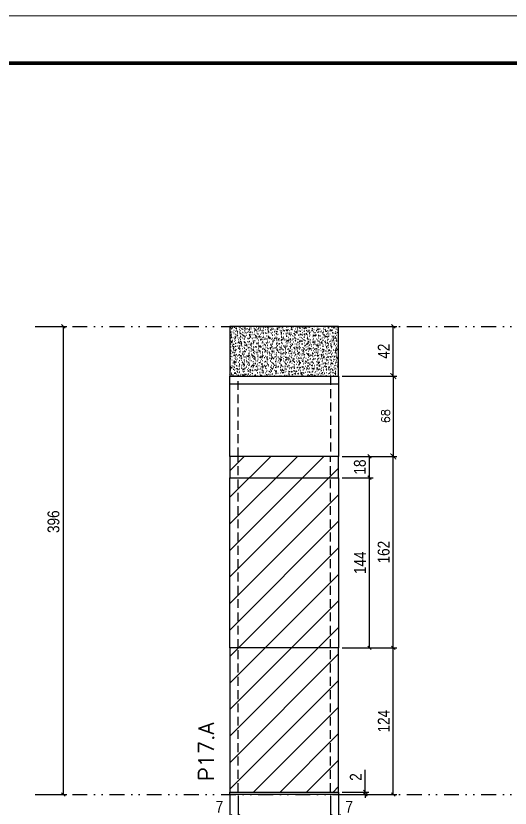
# Model space of a CAD drawing. Extents: x 1945 to 10875, y -3405 to 3369.
# Drawn here: x 5547 to 5965, y 421 to 1091 of the extents above; entities that cross this region are included whole.
import ezdxf

# ---------------------------------------------------------------- set-up
doc = ezdxf.new("R2010")
doc.units = 0
for name, pattern in [('DASHED', [0.75, 0.5, -0.25]), ('DIVIDE2', [0.625, 0.25, -0.125, 0, -0.125, 0, -0.125]), ('HIDDEN', [0.375, 0.25, -0.125])]:
    doc.linetypes.add(name, pattern=pattern)
for name, color, linetype in [('COTA', 241, 'Continuous'), ('cotas', 4, 'Continuous'), ('Nível', 160, 'Continuous'), ('Painéis', 200, 'Continuous'), ('SARR_2.2x7', 40, 'Continuous'), ('Sarrafo de Pressão', 42, 'HIDDEN')]:
    doc.layers.add(name, color=color, linetype=linetype)
for name, color, linetype, lineweight in [('Folhas', 255, 'Continuous', 9), ('Hachura', 251, 'Continuous', 9), ('SARRAFO DE PRESSAO', 251, 'DASHED', 9), ('Texto Seção', 7, 'Continuous', 15)]:
    doc.layers.add(name, color=color, linetype=linetype, lineweight=lineweight)
doc.styles.add('COTA TECNICA', font='techl___.ttf', dxfattribs={"height": 10})
doc.styles.add('COTA TECNICA-50', font='techl___.ttf', dxfattribs={"height": 10})
doc.styles.add('REGUA-120', font='ROMANS.shx', dxfattribs={"height": 15})
doc.styles.add('ROMANS', font='romans.shx')
doc.dimstyles.new('COTA PAINEL-50', dxfattribs={"dimtxt": 10, "dimasz": 3, "dimexe": 3, "dimexo": 3, "dimgap": 3, "dimtad": 1, "dimdec": 1, "dimzin": 12, "dimdsep": 46, "dimtxsty": 'COTA TECNICA-50', "dimblk1": 'OBLIQUE', "dimblk2": 'OBLIQUE', "dimsah": 1, "dimcen": 0.9, "dimclrd": 4, "dimclre": 4, "dimclrt": 240, "dimadec": 1, "dimazin": 3, "dimtfac": 1, "dimtdec": 1, "dimtmove": 0, "dimatfit": 3, "dimfxl": 1, "dimtolj": 1, "dimtzin": 12, "dimarcsym": 0})
doc.dimstyles.new('Cota Paínel', dxfattribs={"dimtxt": 7, "dimasz": 5, "dimexe": 3, "dimexo": 3, "dimgap": 3, "dimtad": 1, "dimdec": 1, "dimzin": 12, "dimdsep": 46, "dimtxsty": 'ROMANS', "dimblk": 'ARCHTICK', "dimcen": 0, "dimclrd": 4, "dimclre": 4, "dimclrt": 1, "dimadec": 1, "dimazin": 3, "dimtfac": 1, "dimtdec": 1, "dimtmove": 0, "dimatfit": 3, "dimldrblk": 'OBLIQUE', "dimfxl": 1, "dimtolj": 1, "dimtzin": 12, "dimarcsym": 0})
doc.dimstyles.new('PAINEL', dxfattribs={"dimtxt": 10, "dimasz": 3, "dimexe": 3, "dimexo": 3, "dimgap": 3, "dimtad": 1, "dimdec": 1, "dimzin": 12, "dimdsep": 46, "dimtxsty": 'COTA TECNICA', "dimblk1": 'OBLIQUE', "dimblk2": 'OBLIQUE', "dimsah": 1, "dimcen": 0.9, "dimclrd": 4, "dimclre": 4, "dimclrt": 240, "dimadec": 1, "dimazin": 3, "dimtfac": 1, "dimtdec": 1, "dimtmove": 0, "dimatfit": 3, "dimfxl": 1, "dimtolj": 1, "dimtzin": 12, "dimarcsym": 0})

# ---------------------------------------------------------------- blocks, each defined once
blk = doc.blocks.new('9999999999')
at = {"layer": 'Folhas'}
blk.add_lwpolyline([(98138.98, 34190.21), (99623.98, 34190.21), (99623.98, 35240.21), (98138.98, 35240.21)], close=True, dxfattribs=at)
at = {"layer": 'Folhas', "color": 30, "const_width": 3}
blk.add_lwpolyline([(98213.98, 34230.21), (99583.98, 34230.21), (99583.98, 35200.21), (98213.98, 35200.21)], close=True, dxfattribs=at)
blk = doc.blocks.new('_Oblique')
at = {"color": 0, "linetype": 'ByBlock', "lineweight": -2}
blk.add_line((-0.5, -0.5), (0.5, 0.5), dxfattribs=at)
blk = doc.blocks.new('*D305')
at = {"layer": 'cotas', "color": 4, "linetype": 'ByBlock', "lineweight": -2, "transparency": 16777216}
for p, q in [((5566.36, 828.51), (5590.08, 828.51)), ((5587.08, 828.51), (5587.08, 432.51)), ((5566.36, 432.51), (5590.08, 432.51))]:
    blk.add_line(p, q, dxfattribs=at)
at = {"layer": 'Defpoints', "color": 0, "linetype": 'ByBlock', "transparency": 16777216}
for p in [(5563.36, 828.51), (5563.36, 432.51), (5587.08, 432.51)]:
    blk.add_point(p, dxfattribs=at)
at = {"layer": 'cotas', "color": 4, "linetype": 'ByBlock', "lineweight": -2, "transparency": 16777216, "xscale": 3, "yscale": 3, "zscale": 3}
for p, rotation in [((5587.08, 828.51), 90), ((5587.08, 432.51), 270)]:
    blk.add_blockref('_Oblique', p, dxfattribs=dict(at, rotation=rotation))
at = {"layer": 'cotas', "color": 240, "linetype": 'ByBlock', "transparency": 16777216, "insert": (5578.83, 663.26), "char_height": 10, "attachment_point": 5, "rotation": 90, "style": 'COTA TECNICA'}
blk.add_mtext('\\A1;396', dxfattribs=at)
blk = doc.blocks.new('*D65')
at = {"layer": 'COTA', "color": 4, "lineweight": -2, "transparency": 16777216}
for p, q in [((5728.07, 431.51), (5728.07, 377.33)), ((5820.07, 431.51), (5820.07, 377.33)), ((5728.07, 380.33), (5820.07, 380.33))]:
    blk.add_line(p, q, dxfattribs=at)
at = {"layer": 'Defpoints', "color": 0, "transparency": 16777216}
for p in [(5728.07, 434.51), (5820.07, 434.51), (5820.07, 380.33)]:
    blk.add_point(p, dxfattribs=at)
at = {"layer": 'COTA', "color": 4, "lineweight": -2, "transparency": 16777216, "xscale": 3, "yscale": 3, "zscale": 3, "rotation": 180}
blk.add_blockref('_Oblique', (5728.07, 380.33), dxfattribs=at)
at = {"layer": 'COTA', "color": 4, "lineweight": -2, "transparency": 16777216, "xscale": 3, "yscale": 3, "zscale": 3}
blk.add_blockref('_Oblique', (5820.07, 380.33), dxfattribs=at)
at = {"layer": 'COTA', "color": 240, "transparency": 16777216, "insert": (5774.07, 388.42), "char_height": 10, "attachment_point": 5, "style": 'COTA TECNICA'}
blk.add_mtext('\\A1;92', dxfattribs=at)
blk = doc.blocks.new('*D66')
at = {"layer": 'COTA', "color": 4, "lineweight": -2, "transparency": 16777216}
for p, q in [((5823.07, 828.51), (5869.31, 828.51)), ((5866.31, 786.51), (5866.31, 828.51)), ((5823.07, 786.51), (5869.31, 786.51))]:
    blk.add_line(p, q, dxfattribs=at)
at = {"layer": 'Defpoints', "color": 0, "transparency": 16777216}
for p in [(5820.07, 828.51), (5866.31, 828.51), (5820.07, 786.51)]:
    blk.add_point(p, dxfattribs=at)
at = {"layer": 'COTA', "color": 4, "lineweight": -2, "transparency": 16777216, "xscale": 3, "yscale": 3, "zscale": 3}
for p, rotation in [((5866.31, 828.51), 90), ((5866.31, 786.51), 270)]:
    blk.add_blockref('_Oblique', p, dxfattribs=dict(at, rotation=rotation))
at = {"layer": 'COTA', "color": 240, "transparency": 16777216, "insert": (5858.23, 807.51), "char_height": 10, "attachment_point": 5, "rotation": 90, "style": 'COTA TECNICA'}
blk.add_mtext('\\A1;42', dxfattribs=at)
blk = doc.blocks.new('*D67')
at = {"layer": 'COTA', "color": 4, "lineweight": -2, "transparency": 16777216}
for p, q in [((5823.07, 556.51), (5869.31, 556.51)), ((5866.31, 432.51), (5866.31, 556.51)), ((5823.07, 432.51), (5869.31, 432.51))]:
    blk.add_line(p, q, dxfattribs=at)
at = {"layer": 'Defpoints', "color": 0, "transparency": 16777216}
for p in [(5820.07, 556.51), (5866.31, 556.51), (5820.07, 432.51)]:
    blk.add_point(p, dxfattribs=at)
at = {"layer": 'COTA', "color": 4, "lineweight": -2, "transparency": 16777216, "xscale": 3, "yscale": 3, "zscale": 3}
for p, rotation in [((5866.31, 556.51), 90), ((5866.31, 432.51), 270)]:
    blk.add_blockref('_Oblique', p, dxfattribs=dict(at, rotation=rotation))
at = {"layer": 'COTA', "color": 240, "transparency": 16777216, "insert": (5858.23, 494.51), "char_height": 10, "attachment_point": 5, "rotation": 90, "style": 'COTA TECNICA-50'}
blk.add_mtext('\\A1;124', dxfattribs=at)
blk = doc.blocks.new('*D68')
at = {"layer": 'COTA', "color": 4, "lineweight": -2, "transparency": 16777216}
for p, q in [((5842.59, 434.51), (5842.59, 453.31)), ((5823.07, 434.51), (5845.59, 434.51)), ((5823.07, 432.51), (5845.59, 432.51)), ((5842.59, 432.51), (5842.59, 434.51)), ((5842.59, 432.51), (5842.59, 429.51))]:
    blk.add_line(p, q, dxfattribs=at)
at = {"layer": 'Defpoints', "color": 0, "transparency": 16777216}
for p in [(5820.07, 434.51), (5820.07, 432.51), (5842.59, 432.51)]:
    blk.add_point(p, dxfattribs=at)
at = {"layer": 'COTA', "color": 4, "lineweight": -2, "transparency": 16777216, "xscale": 3, "yscale": 3, "zscale": 3}
for p, rotation in [((5842.59, 434.51), 270), ((5842.59, 432.51), 90)]:
    blk.add_blockref('_Oblique', p, dxfattribs=dict(at, rotation=rotation))
at = {"layer": 'COTA', "color": 240, "transparency": 16777216, "insert": (5834.59, 447.25), "char_height": 10, "attachment_point": 5, "rotation": 90, "style": 'COTA TECNICA-50'}
blk.add_mtext('\\A1;2', dxfattribs=at)
blk = doc.blocks.new('*D69')
at = {"layer": 'COTA', "color": 4, "linetype": 'ByBlock', "lineweight": -2, "transparency": 16777216}
for p, q in [((5823.07, 700.51), (5849.19, 700.51)), ((5846.19, 556.51), (5846.19, 700.51)), ((5823.07, 556.51), (5849.19, 556.51))]:
    blk.add_line(p, q, dxfattribs=at)
at = {"layer": 'Defpoints', "color": 0, "linetype": 'ByBlock', "transparency": 16777216}
for p in [(5820.07, 700.51), (5846.19, 700.51), (5820.07, 556.51)]:
    blk.add_point(p, dxfattribs=at)
at = {"layer": 'COTA', "color": 4, "linetype": 'ByBlock', "lineweight": -2, "transparency": 16777216, "xscale": 3, "yscale": 3, "zscale": 3}
for p, rotation in [((5846.19, 700.51), 90), ((5846.19, 556.51), 270)]:
    blk.add_blockref('_Oblique', p, dxfattribs=dict(at, rotation=rotation))
at = {"layer": 'COTA', "color": 240, "linetype": 'ByBlock', "transparency": 16777216, "insert": (5838.11, 628.51), "char_height": 10, "attachment_point": 5, "rotation": 90, "style": 'COTA TECNICA'}
blk.add_mtext('\\A1;144', dxfattribs=at)
blk = doc.blocks.new('*D70')
at = {"layer": 'COTA', "color": 4, "linetype": 'ByBlock', "lineweight": -2, "transparency": 16777216}
for p, q in [((5823.07, 718.51), (5849.19, 718.51)), ((5846.19, 700.51), (5846.19, 718.51)), ((5823.07, 700.51), (5849.19, 700.51))]:
    blk.add_line(p, q, dxfattribs=at)
at = {"layer": 'Defpoints', "color": 0, "linetype": 'ByBlock', "transparency": 16777216}
for p in [(5820.07, 718.51), (5846.19, 718.51), (5820.07, 700.51)]:
    blk.add_point(p, dxfattribs=at)
at = {"layer": 'COTA', "color": 4, "linetype": 'ByBlock', "lineweight": -2, "transparency": 16777216, "xscale": 3, "yscale": 3, "zscale": 3}
for p, rotation in [((5846.19, 718.51), 90), ((5846.19, 700.51), 270)]:
    blk.add_blockref('_Oblique', p, dxfattribs=dict(at, rotation=rotation))
at = {"layer": 'COTA', "color": 240, "linetype": 'ByBlock', "transparency": 16777216, "insert": (5838.09, 709.51), "char_height": 10, "attachment_point": 5, "rotation": 90, "style": 'COTA TECNICA'}
blk.add_mtext('\\A1;18', dxfattribs=at)
blk = doc.blocks.new('*D71')
at = {"layer": 'COTA', "color": 4, "lineweight": -2, "transparency": 16777216}
for p, q in [((5728.07, 429.51), (5728.07, 411)), ((5735.07, 431.51), (5735.07, 411)), ((5728.07, 414), (5713.34, 414)), ((5735.07, 414), (5728.07, 414))]:
    blk.add_line(p, q, dxfattribs=at)
at = {"layer": 'Defpoints', "color": 0, "transparency": 16777216}
for p in [(5728.07, 432.51), (5735.07, 434.51), (5728.07, 414)]:
    blk.add_point(p, dxfattribs=at)
at = {"layer": 'COTA', "color": 4, "lineweight": -2, "transparency": 16777216, "xscale": 3, "yscale": 3, "zscale": 3, "rotation": 180}
blk.add_blockref('_Oblique', (5728.07, 414), dxfattribs=at)
at = {"layer": 'COTA', "color": 4, "lineweight": -2, "transparency": 16777216, "xscale": 3, "yscale": 3, "zscale": 3}
blk.add_blockref('_Oblique', (5735.07, 414), dxfattribs=at)
at = {"layer": 'COTA', "color": 240, "transparency": 16777216, "insert": (5719.2, 422.07), "char_height": 10, "attachment_point": 5, "style": 'COTA TECNICA-50'}
blk.add_mtext('\\A1;7', dxfattribs=at)
blk = doc.blocks.new('*D123')
at = {"layer": 'COTA', "color": 4, "lineweight": -2, "transparency": 16777216}
for p, q in [((5813.07, 431.51), (5813.07, 411)), ((5820.07, 429.51), (5820.07, 411)), ((5813.07, 414), (5820.07, 414)), ((5820.07, 414), (5834.8, 414))]:
    blk.add_line(p, q, dxfattribs=at)
at = {"layer": 'Defpoints', "color": 0, "transparency": 16777216}
for p in [(5813.07, 434.51), (5820.07, 432.51), (5820.07, 414)]:
    blk.add_point(p, dxfattribs=at)
at = {"layer": 'COTA', "color": 4, "lineweight": -2, "transparency": 16777216, "xscale": 3, "yscale": 3, "zscale": 3, "rotation": 180}
blk.add_blockref('_Oblique', (5813.07, 414), dxfattribs=at)
at = {"layer": 'COTA', "color": 4, "lineweight": -2, "transparency": 16777216, "xscale": 3, "yscale": 3, "zscale": 3}
blk.add_blockref('_Oblique', (5820.07, 414), dxfattribs=at)
at = {"layer": 'COTA', "color": 240, "transparency": 16777216, "insert": (5828.93, 422.07), "char_height": 10, "attachment_point": 5, "style": 'COTA TECNICA-50'}
blk.add_mtext('\\A1;7', dxfattribs=at)
blk = doc.blocks.new('*D319')
at = {"layer": 'COTA', "color": 4, "linetype": 'ByBlock', "lineweight": -2, "transparency": 16777216}
for p, q in [((5823.07, 718.51), (5869.31, 718.51)), ((5866.31, 556.51), (5866.31, 718.51)), ((5823.07, 556.51), (5869.31, 556.51))]:
    blk.add_line(p, q, dxfattribs=at)
at = {"layer": 'Defpoints', "color": 0, "linetype": 'ByBlock', "transparency": 16777216}
for p in [(5820.07, 718.51), (5866.31, 718.51), (5820.07, 556.51)]:
    blk.add_point(p, dxfattribs=at)
at = {"layer": 'COTA', "color": 4, "linetype": 'ByBlock', "lineweight": -2, "transparency": 16777216, "xscale": 3, "yscale": 3, "zscale": 3}
for p, rotation in [((5866.31, 718.51), 90), ((5866.31, 556.51), 270)]:
    blk.add_blockref('_Oblique', p, dxfattribs=dict(at, rotation=rotation))
at = {"layer": 'COTA', "color": 240, "linetype": 'ByBlock', "transparency": 16777216, "insert": (5858.2, 637.51), "char_height": 10, "attachment_point": 5, "rotation": 90, "style": 'COTA TECNICA'}
blk.add_mtext('\\A1;162', dxfattribs=at)
blk = doc.blocks.new('_ArchTick')
at = {"color": 0, "linetype": 'ByBlock', "const_width": 0.15}
blk.add_lwpolyline([(-0.5, -0.5), (0.5, 0.5)], dxfattribs=at)
blk = doc.blocks.new('*D355')
at = {"layer": 'COTA', "color": 4, "lineweight": -2, "transparency": 16777216}
for p, q in [((5823.07, 786.51), (5869.31, 786.51)), ((5866.31, 786.51), (5866.31, 718.51)), ((5823.07, 718.51), (5869.31, 718.51))]:
    blk.add_line(p, q, dxfattribs=at)
at = {"layer": 'Defpoints', "color": 0, "transparency": 16777216}
for p in [(5820.07, 786.51), (5820.07, 718.51), (5866.31, 718.51)]:
    blk.add_point(p, dxfattribs=at)
at = {"layer": 'COTA', "color": 4, "lineweight": -2, "transparency": 16777216, "xscale": 5, "yscale": 5, "zscale": 5}
for p, rotation in [((5866.31, 786.51), 90), ((5866.31, 718.51), 270)]:
    blk.add_blockref('_ArchTick', p, dxfattribs=dict(at, rotation=rotation))
at = {"layer": 'COTA', "color": 1, "transparency": 16777216, "insert": (5859.81, 752.51), "char_height": 7, "attachment_point": 5, "rotation": 90, "style": 'ROMANS'}
blk.add_mtext('\\A1;68', dxfattribs=at)

msp = doc.modelspace()

# ---------------------------------------------------------------- hatches: boundary and pattern name
at = {"layer": 'COTA', "linetype": 'ByBlock'}
h = msp.add_hatch(dxfattribs=at)
h.set_pattern_fill('AR-CONC', color=256, scale=0.03)
h.set_pattern_definition([(50, (-125375.017, -26060.7547), (5.46554007, -0.47817257), [0.5715, -6.2865]), (355, (-125375.017, -26060.7547), (-1.05730264, 5.73170536), [0.4572, -5.02921753]), (100.4514447, (-125374.5613, -26060.7945), (4.40823741, 5.25353256), [0.48570026, -5.34270734]), (46.1842, (-125375.017, -26059.231), (8.13237123, -1.26126984), [0.85725, -9.42975]), (96.6355576, (-125374.339, -26059.336), (7.122124, 7.42278374), [0.7285507, -8.01406824]), (351.184151, (-125375.017, -26059.231), (7.122124, 7.42278374), [0.685799, -7.54379196]), (21, (-125374.255, -26059.6117), (4.54843174, -3.06795595), [0.5715, -6.2865]), (326, (-125374.255, -26059.6117), (1.85406085, 5.52563898), [0.4572, -5.0292]), (71.451445, (-125373.876, -26059.8674), (6.40249258, 2.45768307), [0.48570026, -5.34269813]), (37.5, (-125375.0168, -26060.7547), (0.092658098, 2.536651166), [0, -4.96824, 0, -5.1054, 0, -5.04825]), (7.5, (-125375.0168, -26060.7547), (2.004589875, 3.005417245), [0, -2.91084, 0, -4.85394, 0, -1.92405]), (327.5, (-125376.716, -26060.7547), (4.067717855, -0.17186232), [0, -1.905, 0, -5.9436, 0, -7.8867]), (317.5, (-125377.478, -26060.7547), (4.44387544, 0.76279473), [0, -2.4765, 0, -3.94716, 0, -5.6007])])
h.paths.add_polyline_path([(5728.07, 786.51), (5820.07, 786.51), (5820.07, 828.51), (5728.07, 828.51)])
at = {"layer": 'Hachura', "linetype": 'ByBlock'}
h = msp.add_hatch(dxfattribs=at)
h.set_pattern_fill('ANSI31', color=256, scale=5)
h.set_pattern_definition([(45, (-127075.793, -33000.405), (-11.2253202, 11.2253202), [])])
h.paths.add_polyline_path([(5820.07, 556.51), (5728.07, 556.51), (5728.07, 434.51), (5820.07, 434.51)])
h.paths.add_polyline_path([(5820.07, 700.51), (5728.07, 700.51), (5728.07, 556.51), (5820.07, 556.51)])
h.paths.add_polyline_path([(5820.07, 718.51), (5728.07, 718.51), (5728.07, 700.51), (5820.07, 700.51)])
h.paths.add_polyline_path([(6135.94, 700.51), (6043.94, 700.51), (6043.94, 556.51), (6135.94, 556.51)])
h.paths.add_polyline_path([(6135.94, 718.51), (6043.94, 718.51), (6043.94, 700.51), (6135.94, 700.51)])
h.paths.add_polyline_path([(6135.94, 556.51), (6043.94, 556.51), (6043.94, 434.51), (6135.94, 434.51)])
h.paths.add_polyline_path([(6370.49, 678.49), (6330.49, 678.49), (6330.49, 434.51), (6370.49, 434.51)])
h.paths.add_polyline_path([(6370.49, 678.49), (6330.49, 678.49)], flags=17)

# ---------------------------------------------------------------- linework, layer by layer
at = {"layer": 'COTA', "linetype": 'ByBlock'}
msp.add_lwpolyline([(5728.07, 786.51), (5820.07, 786.51), (5820.07, 828.51), (5728.07, 828.51)], close=True, dxfattribs=at)
at = {"layer": 'Nível', "color": 4, "linetype": 'DIVIDE2', "ltscale": 50}
for p, q in [((5563.36, 828.51), (6573.71, 828.51)), ((5563.36, 432.51), (6573.71, 432.51))]:
    msp.add_line(p, q, dxfattribs=at)
at = {"layer": 'Painéis'}
for p, q in [((5728.07, 786.51), (5820.07, 786.51)), ((5728.07, 718.51), (5728.07, 786.51)), ((5820.07, 786.51), (5820.07, 718.51))]:
    msp.add_line(p, q, dxfattribs=at)
for points in [[(5728.07, 700.51), (5820.07, 700.51), (5820.07, 718.51), (5728.07, 718.51)], [(5820.07, 556.51), (5728.07, 556.51), (5728.07, 700.51), (5820.07, 700.51)], [(5728.07, 434.51), (5820.07, 434.51), (5820.07, 556.51), (5728.07, 556.51)], [(5728.07, 434.51), (5820.07, 434.51), (5820.07, 432.51), (5728.07, 432.51)]]:
    msp.add_lwpolyline(points, close=True, dxfattribs=at)
at = {"layer": 'SARR_2.2x7'}
msp.add_line((5820.07, 779.51), (5728.07, 779.51), dxfattribs=at)
at = {"layer": 'Sarrafo de Pressão', "ltscale": 30}
for p, q in [((5735.07, 718.51), (5735.07, 786.51)), ((5813.07, 786.51), (5813.07, 718.51)), ((5735.07, 556.51), (5735.07, 718.51)), ((5813.07, 556.51), (5813.07, 718.51)), ((5735.07, 434.51), (5735.07, 556.51)), ((5813.07, 434.51), (5813.07, 556.51))]:
    msp.add_line(p, q, dxfattribs=at)

# ---------------------------------------------------------------- block references
at = {"layer": 'SARRAFO DE PRESSAO', "color": 6, "linetype": 'ByBlock'}
msp.add_blockref('9999999999', (-93010.27, -34148.98), dxfattribs=at)

# ---------------------------------------------------------------- texts
at = {"layer": 'Texto Seção', "insert": (5714.6, 443.76), "char_height": 13, "width": 285.3299, "attachment_point": 7, "rotation": 90, "style": 'REGUA-120'}
msp.add_mtext('P17.A', dxfattribs=at)

# ---------------------------------------------------------------- dimensions: what is measured, and where the dimension line sits
at = {"layer": 'COTA'}
dim = msp.add_linear_dim(base=(5866.31, 828.51), p1=(5820.07, 786.51), p2=(5820.07, 828.51), angle=90, dimstyle='PAINEL', override={"dimarcsym": 2}, dxfattribs=at)
dim.commit()
dim.dimension.update_dxf_attribs({"geometry": '*D66', "text_midpoint": (5858.23, 807.51)})
for base, p1, p2, angle, dimstyle, picture, middle in [((5866.31, 718.51), (5820.07, 786.51), (5820.07, 718.51), 90, 'Cota Paínel', '*D355', (5859.81, 752.51)), ((5866.31, 556.51), (5820.07, 432.51), (5820.07, 556.51), 90, 'COTA PAINEL-50', '*D67', (5858.23, 494.51)), ((5728.07, 414), (5735.07, 434.51), (5728.07, 432.51), 180, 'COTA PAINEL-50', '*D71', (5719.2, 422.07))]:
    dim = msp.add_linear_dim(base=base, p1=p1, p2=p2, angle=angle, dimstyle=dimstyle, dxfattribs=at)
    dim.commit()
    dim.dimension.update_dxf_attribs({"geometry": picture, "text_midpoint": middle})
at = {"layer": 'COTA', "linetype": 'ByBlock'}
dim = msp.add_linear_dim(base=(5846.19, 718.51), p1=(5820.07, 700.51), p2=(5820.07, 718.51), angle=90, dimstyle='PAINEL', override={"dimtmove": 1}, dxfattribs=at)
dim.commit()
dim.dimension.update_dxf_attribs({"geometry": '*D70', "text_midpoint": (5846.19, 709.51), "dimtype": 160})
for base, p2, picture, middle in [((5866.31, 718.51), (5820.07, 718.51), '*D319', (5858.2, 637.51)), ((5846.19, 700.51), (5820.07, 700.51), '*D69', (5838.11, 628.51))]:
    dim = msp.add_linear_dim(base=base, p1=(5820.07, 556.51), p2=p2, angle=90, dimstyle='PAINEL', dxfattribs=at)
    dim.commit()
    dim.dimension.update_dxf_attribs({"geometry": picture, "text_midpoint": middle})
at = {"layer": 'COTA'}
dim = msp.add_linear_dim(base=(5842.59, 432.51), p1=(5820.07, 434.51), p2=(5820.07, 432.51), angle=90, dimstyle='COTA PAINEL-50', dxfattribs=at)
dim.commit()
dim.dimension.update_dxf_attribs({"geometry": '*D68', "text_midpoint": (5842.59, 447.25), "dimtype": 160})
dim = msp.add_linear_dim(base=(5820.07, 380.33), p1=(5728.07, 434.51), p2=(5820.07, 434.51), dimstyle='PAINEL', override={"dimarcsym": 2}, dxfattribs=at)
dim.commit()
dim.dimension.update_dxf_attribs({"geometry": '*D65', "text_midpoint": (5774.07, 388.42)})
dim = msp.add_linear_dim(base=(5820.07, 414), p1=(5813.07, 434.51), p2=(5820.07, 432.51), dimstyle='COTA PAINEL-50', dxfattribs=at)
dim.commit()
dim.dimension.update_dxf_attribs({"geometry": '*D123', "text_midpoint": (5828.93, 422.07)})
at = {"layer": 'cotas', "linetype": 'ByBlock'}
dim = msp.add_linear_dim(base=(5587.08, 432.51), p1=(5563.36, 828.51), p2=(5563.36, 432.51), angle=90, dimstyle='PAINEL', dxfattribs=at)
dim.commit()
dim.dimension.update_dxf_attribs({"geometry": '*D305', "text_midpoint": (5587.08, 663.26), "dimtype": 160})

doc.saveas('drawing.dxf')
